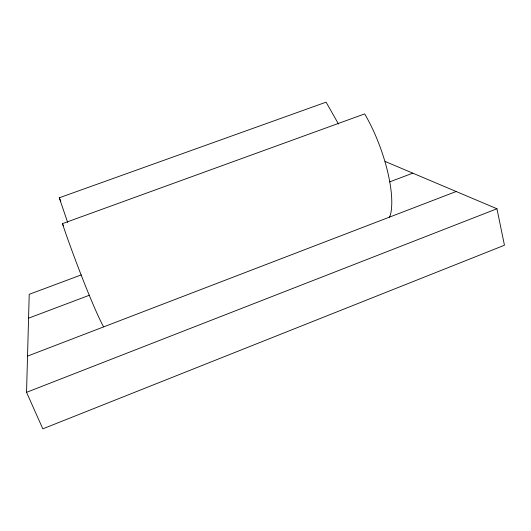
<?xml version="1.0" encoding="UTF-8"?>
<svg xmlns="http://www.w3.org/2000/svg" width="531" height="531" viewBox="0 0 531 531"><rect width="100%" height="100%" fill="white"/><g stroke="black" fill="none" stroke-linecap="round" stroke-linejoin="round"><path stroke-width="0.8" d="M385.134 161.457L496.95 208.756L504.45 245.236L42.832 428.836L26.55 392.329L29.212 294.333L81.276 274.899M389.25 217.212L390.278 215.294A72.913 22.986 70 0 0 364.658 113.906L62.412 223.657A76.676 4.374 69.4 0 0 102.901 325.569L103.718 326.857M26.55 392.329L496.95 208.756M27.532 356.115L456.182 191.512M28.561 318.188L89.454 295.209M389.562 181.927L412.799 173.159M67.683 222.476L59.253 197.797L326.087 102.164L338.486 124.008M62.412 223.657L63.494 225.808M59.253 197.797A76.676 4.374 69.4 0 1 60.819 201.123"/></g></svg>
